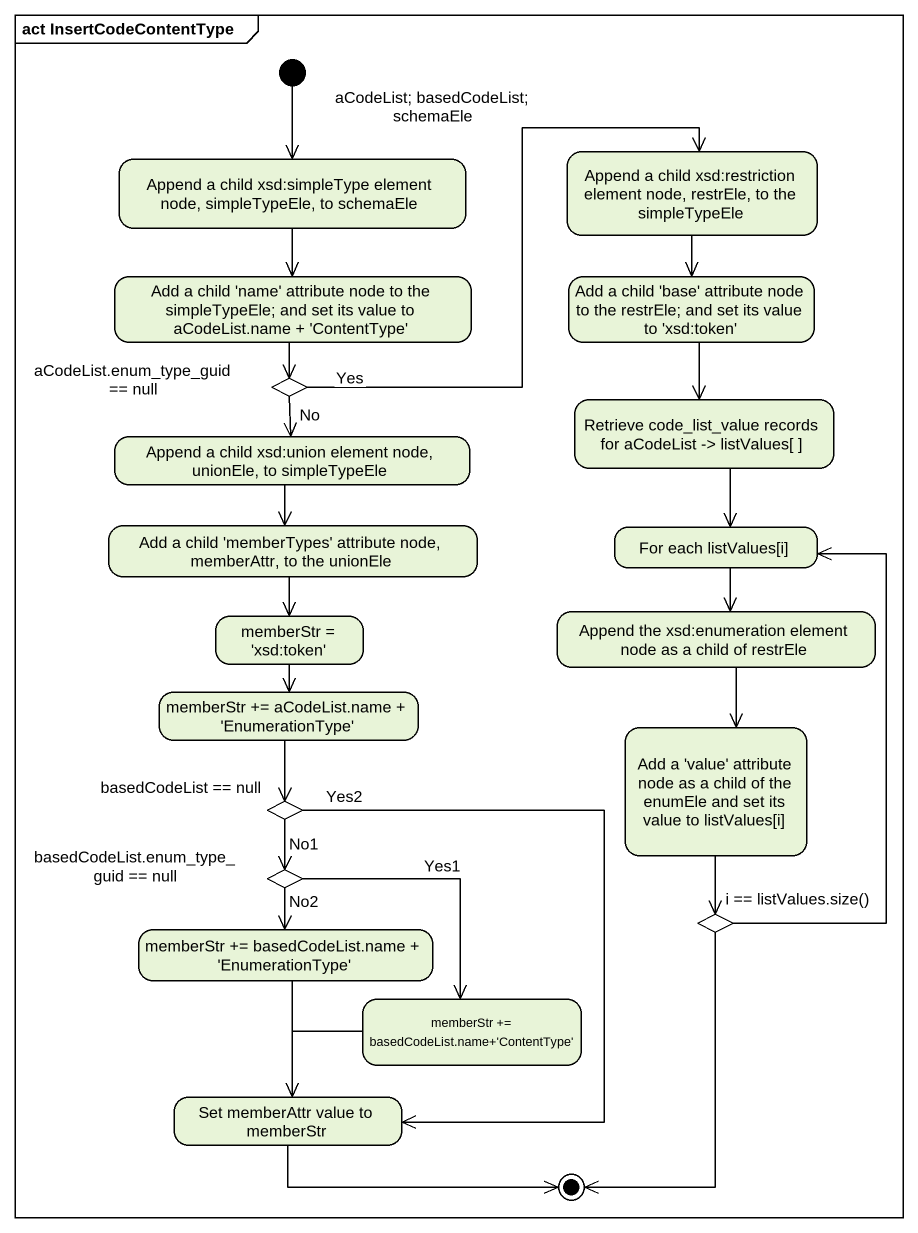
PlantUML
@startuml
mainframe act InsertCodeContentType
hide empty description
state "Append a child xsd:restriction element node, restrEle, to the simpleTypeEle" as Append_a_child_xsd
state "Append a child xsd:simpleType element node, simpleTypeEle, to schemaEle" as Append_a_child_xsd_2
state "Add a child 'name' attribute node to the simpleTypeEle; and set its value to aCodeList.name + 'ContentType'" as Add_a_child_name_attribute
state "Add a child 'base' attribute node to the restrEle; and set its value to 'xsd:token'" as Add_a_child_base_attribute
state "aCodeList.enum_type_guid == null" as aCodeList_enum_type_guid <<choice>>
state "Retrieve code_list_value records for aCodeList -> listValues[ ]" as Retrieve_code_list_value
state "Append a child xsd:union element node, unionEle, to simpleTypeEle" as Append_a_child_xsd_union
state "Add a child 'memberTypes' attribute node, memberAttr, to the unionEle" as Add_a_child_memberTypes
state "For each listValues[i]" as For_each_listValues_i
state "memberStr = 'xsd:token'" as memberStr_xsd_token
state "Append the xsd:enumeration element node as a child of restrEle" as Append_the_xsd_enumeration
state "memberStr += aCodeList.name + 'EnumerationType'" as memberStr_aCodeList_name
state "Add a 'value' attribute node as a child of the enumEle and set its value to listValues[i]" as Add_a_value_attribute_node
state "basedCodeList == null" as basedCodeList_null <<choice>>
state "basedCodeList.enum_type_guid == null" as basedCodeList_enum_type <<choice>>
state "memberStr += basedCodeList.name + 'EnumerationType'" as memberStr_basedCodeList
state "i == listValues.size()" as i_listValues_size <<choice>>
state "memberStr += basedCodeList.name+'ContentType'" as memberStr_basedCodeList_2
state "Set memberAttr value to memberStr" as Set_memberAttr_value_to
[*] --> Append_a_child_xsd_2 : aCodeList; basedCodeList; schemaEle
Append_a_child_xsd --> Add_a_child_base_attribute
Append_a_child_xsd_2 --> Add_a_child_name_attribute
Add_a_child_name_attribute --> aCodeList_enum_type_guid
Add_a_child_base_attribute --> Retrieve_code_list_value
aCodeList_enum_type_guid -right-> Append_a_child_xsd : Yes
aCodeList_enum_type_guid --> Append_a_child_xsd_union : No
Retrieve_code_list_value --> For_each_listValues_i
Append_a_child_xsd_union --> Add_a_child_memberTypes
Add_a_child_memberTypes --> memberStr_xsd_token
For_each_listValues_i --> Append_the_xsd_enumeration
memberStr_xsd_token --> memberStr_aCodeList_name
Append_the_xsd_enumeration --> Add_a_value_attribute_node
memberStr_aCodeList_name --> basedCodeList_null
Add_a_value_attribute_node --> i_listValues_size
basedCodeList_null --> basedCodeList_enum_type : No1
basedCodeList_null --> Set_memberAttr_value_to : Yes2
basedCodeList_enum_type --> memberStr_basedCodeList : No2
basedCodeList_enum_type --> memberStr_basedCodeList_2 : Yes1
memberStr_basedCodeList --> Set_memberAttr_value_to
i_listValues_size -up-> For_each_listValues_i
memberStr_basedCodeList_2 -left-> Set_memberAttr_value_to
i_listValues_size --> [*]
Set_memberAttr_value_to -right-> [*]
@enduml
